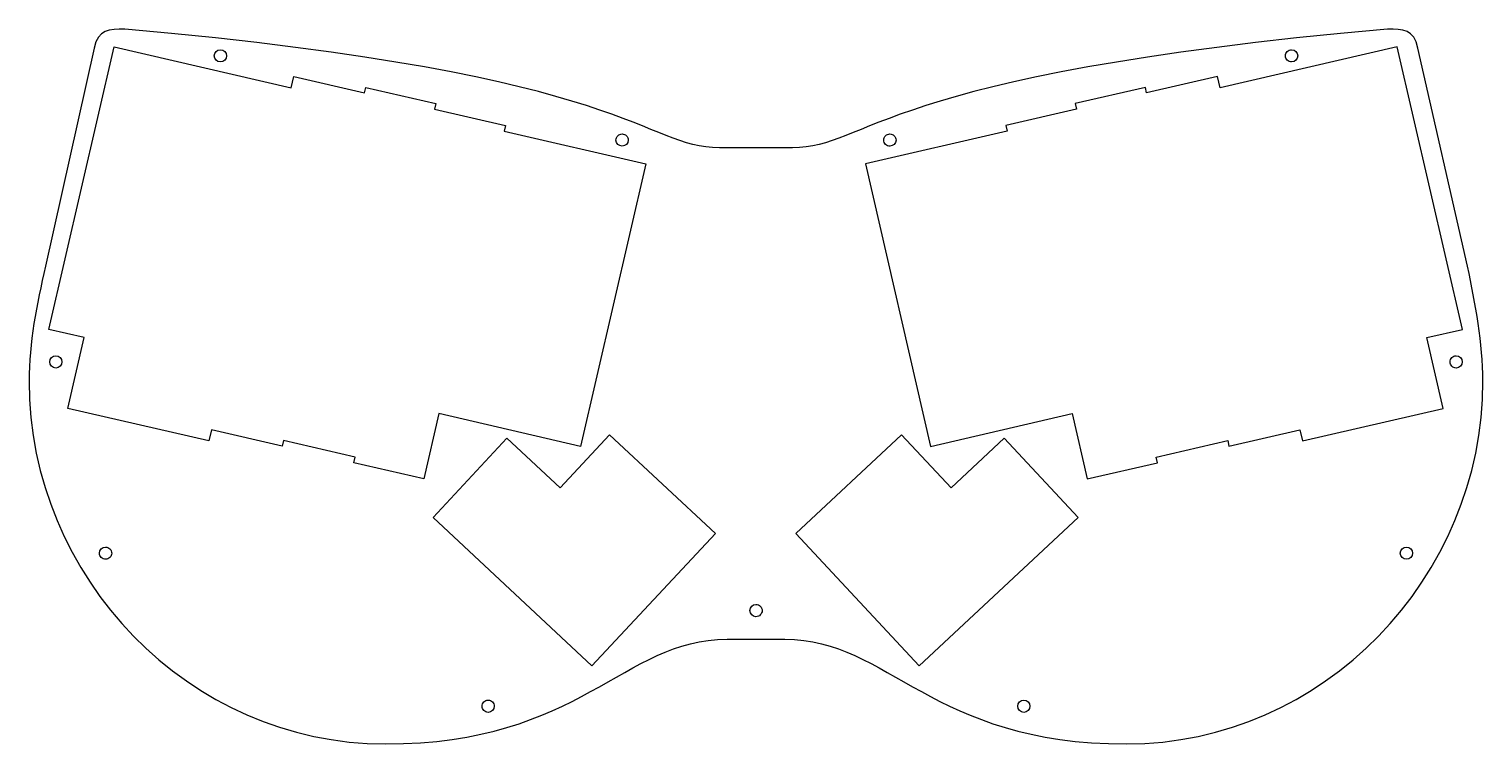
# Model space of a CAD drawing. Extents: x 8 to 388, y 7 to 194.
import ezdxf

# ---------------------------------------------------------------- set-up
doc = ezdxf.new("R2010")
doc.units = 0
doc.layers.add('cut.coverTop', color=7, linetype='CONTINUOUS')

msp = doc.modelspace()

# ---------------------------------------------------------------- linework, layer by layer
at = {"layer": 'cut.coverTop', "color": 1}
for points in [[(25.25057, 188.517943), (12.542377, 131.517999)], [(384.250158, 131.517999), (371.250155, 188.517943)], [(207.75035, 162.517964), (188.750374, 162.517964)], [(190.750374, 34.018124), (205.750355, 34.018124)]]:
    msp.add_lwpolyline(points, dxfattribs=at)
for points in [[(13.40919, 115.00203), (30.460457, 188.859202), (76.742976, 178.174039), (77.41783, 181.097153), (95.930841, 176.823077), (96.268266, 178.284634), (114.586398, 174.055563), (114.248973, 172.594006), (132.761984, 168.319929), (132.424558, 166.858398), (169.450572, 158.310272), (152.399309, 84.453099), (115.37329, 93.001225), (111.436652, 75.949767), (93.118517, 80.178838), (93.455946, 81.640395), (74.748064, 85.95945), (74.410636, 84.497893), (55.897627, 88.771969), (55.222776, 85.848855), (18.391632, 94.352002), (22.665696, 112.864992)], [(382.877871, 115.00203), (365.826597, 188.859202), (319.54407, 178.174039), (318.869224, 181.097153), (300.356208, 176.823077), (300.018785, 178.284634), (281.700661, 174.055563), (282.038084, 172.594006), (263.525065, 168.319929), (263.862488, 166.858398), (226.83648, 158.310272), (243.887745, 84.453099), (280.913764, 93.001225), (284.850391, 75.949767), (303.168542, 80.178838), (302.831119, 81.640395), (321.539001, 85.95945), (321.876424, 84.497893), (340.389413, 88.771969), (341.064286, 85.848855), (377.895426, 94.352002), (373.62135, 112.864992)], [(155.37705, 27.113721), (187.635545, 61.706699), (159.990417, 87.486201), (147.032462, 73.590505), (133.136766, 86.548465), (113.836231, 65.851183)], [(240.910005, 27.113721), (208.65151, 61.706699), (236.296635, 87.486201), (249.254593, 73.590505), (263.150283, 86.548465), (282.450834, 65.851183)]]:
    msp.add_lwpolyline(points, close=True, dxfattribs=at)
for points in [[(33.25056, 193.51793), (29.250566, 193.51793), (26.250568, 193.51793), (25.25057, 188.517943)], [(188.750374, 162.517964), (168.250396, 162.517964), (168.250396, 181.517946), (33.25056, 193.51793)], [(363.320333, 193.51793), (228.320484, 181.517946), (228.250325, 162.517964), (207.75035, 162.517964)], [(371.250155, 188.517943), (370.250163, 193.51793), (367.320328, 193.51793), (363.320333, 193.51793)], [(56.650533, 186.517932), (56.650533, 187.401587), (57.366876, 188.117946), (58.250531, 188.117946)], [(58.250531, 184.917945), (57.366876, 184.917945), (56.650533, 185.634277), (56.650533, 186.517932)], [(58.250531, 188.117946), (59.134186, 188.117946), (59.850529, 187.401587), (59.850529, 186.517932)], [(59.850529, 186.517932), (59.850529, 185.634277), (59.134186, 184.917945), (58.250531, 184.917945)], [(336.650192, 186.517932), (336.650192, 186.942297), (336.818758, 187.349253), (337.118822, 187.649316)], [(337.118822, 185.386548), (336.818758, 185.686612), (336.650192, 186.093594), (336.650192, 186.517932)], [(337.118822, 187.649316), (337.418885, 187.94938), (337.825867, 188.117946), (338.250206, 188.117946)], [(338.250206, 188.117946), (339.133861, 188.117946), (339.850193, 187.401587), (339.850193, 186.517932)], [(339.850193, 186.517932), (339.850193, 185.634277), (339.133861, 184.917945), (338.250206, 184.917945)], [(338.250206, 184.917945), (337.825867, 184.917945), (337.418885, 185.086511), (337.118822, 185.386548)], [(161.650406, 164.517975), (161.650406, 164.942313), (161.818977, 165.349269), (162.119033, 165.649333)], [(163.250404, 162.917961), (162.366752, 162.917961), (161.650406, 163.63432), (161.650406, 164.517975)], [(162.119033, 165.649333), (162.419092, 165.949396), (162.826058, 166.117962), (163.250404, 166.117962)], [(163.250404, 166.117962), (163.674751, 166.117962), (164.081717, 165.949396), (164.381775, 165.649333)], [(164.850402, 164.517975), (164.850402, 163.63432), (164.134059, 162.917961), (163.250404, 162.917961)], [(164.381775, 165.649333), (164.681833, 165.349269), (164.850402, 164.942313), (164.850402, 164.517975)], [(231.650311, 164.517975), (231.650311, 164.942313), (231.818882, 165.349269), (232.118941, 165.649333)], [(232.118941, 163.386591), (231.818882, 163.686655), (231.650311, 164.09361), (231.650311, 164.517975)], [(232.118941, 165.649333), (232.418999, 165.949396), (232.825965, 166.117962), (233.250312, 166.117962)], [(233.250312, 166.117962), (233.674658, 166.117962), (234.081624, 165.949396), (234.381682, 165.649333)], [(234.850309, 164.517975), (234.850307, 163.63432), (234.133966, 162.917961), (233.250312, 162.917961)], [(234.381682, 165.649333), (234.681738, 165.349269), (234.850309, 164.942313), (234.850309, 164.517975)], [(233.250312, 162.917961), (232.825965, 162.917961), (232.418999, 163.086527), (232.118941, 163.386591)], [(12.542377, 131.517999), (10.250586, 121.518025), (8.250589, 111.518025), (8.250589, 101.518052)], [(388.250153, 101.518052), (388.250153, 111.518025), (386.250142, 121.518025), (384.250158, 131.517999)], [(13.650582, 106.518038), (13.650582, 107.401693), (14.366926, 108.118026), (15.25058, 108.118026)], [(15.25058, 104.918025), (14.366926, 104.918025), (13.650582, 105.634384), (13.650582, 106.518038)], [(15.25058, 108.118026), (16.134234, 108.118026), (16.850578, 107.401693), (16.850578, 106.518038)], [(16.850578, 106.518038), (16.850578, 105.634384), (16.134234, 104.918025), (15.25058, 104.918025)], [(379.650142, 106.518038), (379.650142, 106.942377), (379.818734, 107.349359), (380.118798, 107.649422)], [(380.118798, 105.386654), (379.818734, 105.686718), (379.650142, 106.093674), (379.650142, 106.518038)], [(380.118798, 107.649422), (380.418862, 107.94946), (380.825817, 108.118026), (381.250182, 108.118026)], [(381.250182, 108.118026), (382.13381, 108.118026), (382.850169, 107.401693), (382.850169, 106.518038)], [(382.850169, 106.518038), (382.850169, 105.634384), (382.13381, 104.918051), (381.250182, 104.918025)], [(381.250182, 104.918025), (380.825817, 104.918025), (380.418862, 105.086591), (380.118798, 105.386654)], [(8.250589, 101.518052), (8.250581, 50.155607), (50.03783, 6.668004), (101.400259, 6.668031)], [(295.100343, 6.668031), (346.462761, 6.668004), (388.250153, 50.155607), (388.250153, 101.518052)], [(26.650568, 56.518091), (26.650568, 57.401746), (27.366911, 58.118105), (28.250566, 58.118105)], [(28.250566, 58.118105), (28.674912, 58.118105), (29.081878, 57.949513), (29.381936, 57.649475)], [(29.381936, 57.649475), (29.681995, 57.349412), (29.850566, 56.94243), (29.850566, 56.518091)], [(366.650139, 56.518091), (366.650139, 57.401746), (367.366471, 58.118079), (368.250126, 58.118105)], [(368.250126, 58.118105), (369.133781, 58.118079), (369.85014, 57.401746), (369.85014, 56.518091)], [(27.119195, 55.386734), (26.819139, 55.686771), (26.650568, 56.093753), (26.650568, 56.518091)], [(28.250566, 54.918104), (27.826219, 54.918104), (27.419253, 55.08667), (27.119195, 55.386734)], [(29.381936, 55.386734), (29.081878, 55.08667), (28.674912, 54.918104), (28.250566, 54.918104)], [(29.850566, 56.518091), (29.850566, 56.093753), (29.681995, 55.686771), (29.381936, 55.386734)], [(368.250126, 54.918104), (367.366471, 54.918104), (366.650139, 55.634437), (366.650139, 56.518091)], [(369.85014, 56.518091), (369.85014, 55.634437), (369.133781, 54.918104), (368.250126, 54.918104)], [(196.650364, 41.518105), (196.650364, 42.401759), (197.366707, 43.118118), (198.250362, 43.118118)], [(198.250362, 43.118118), (198.674708, 43.118118), (199.081674, 42.949552), (199.381733, 42.649489)], [(199.381733, 42.649489), (199.681791, 42.349425), (199.850362, 41.94247), (199.850362, 41.518105)], [(198.250362, 39.918117), (197.366707, 39.918117), (196.650364, 40.63445), (196.650364, 41.518105)], [(199.381733, 40.386747), (199.081674, 40.086683), (198.674708, 39.918117), (198.250362, 39.918117)], [(199.850362, 41.518105), (199.850362, 41.093766), (199.681791, 40.686811), (199.381733, 40.386747)], [(101.400259, 6.668031), (152.76269, 6.668004), (163.250404, 34.018124), (190.750374, 34.018124)], [(205.750355, 34.018124), (233.250322, 34.018124), (243.737922, 6.668031), (295.100343, 6.668031)], [(126.650449, 16.518144), (126.650446, 16.942483), (126.819017, 17.349465), (127.119076, 17.649502)], [(127.119078, 15.38676), (126.819017, 15.686824), (126.650449, 16.093806), (126.650449, 16.518144)], [(127.119076, 17.649502), (127.419134, 17.949566), (127.8261, 18.118132), (128.250446, 18.118132)], [(128.250446, 14.918157), (127.826103, 14.918157), (127.419134, 15.086723), (127.119078, 15.38676)], [(128.250446, 18.118132), (128.674793, 18.118132), (129.081759, 17.949566), (129.381817, 17.649502)], [(129.850444, 16.518144), (129.850444, 15.634489), (129.134101, 14.918157), (128.250446, 14.918157)], [(129.381817, 17.649502), (129.681876, 17.349465), (129.850444, 16.942483), (129.850444, 16.518144)], [(266.650271, 16.518144), (266.650271, 17.401799), (267.36663, 18.118158), (268.250285, 18.118158)], [(268.250285, 14.918157), (267.36663, 14.918157), (266.650271, 15.634489), (266.650271, 16.518144)], [(268.250285, 18.118158), (269.13394, 18.118158), (269.850272, 17.401799), (269.850272, 16.518144)], [(269.850272, 16.518144), (269.850272, 15.634489), (269.13394, 14.918157), (268.250285, 14.918157)]]:
    msp.add_open_spline(points, degree=3, dxfattribs=at)

doc.saveas('drawing.dxf')
